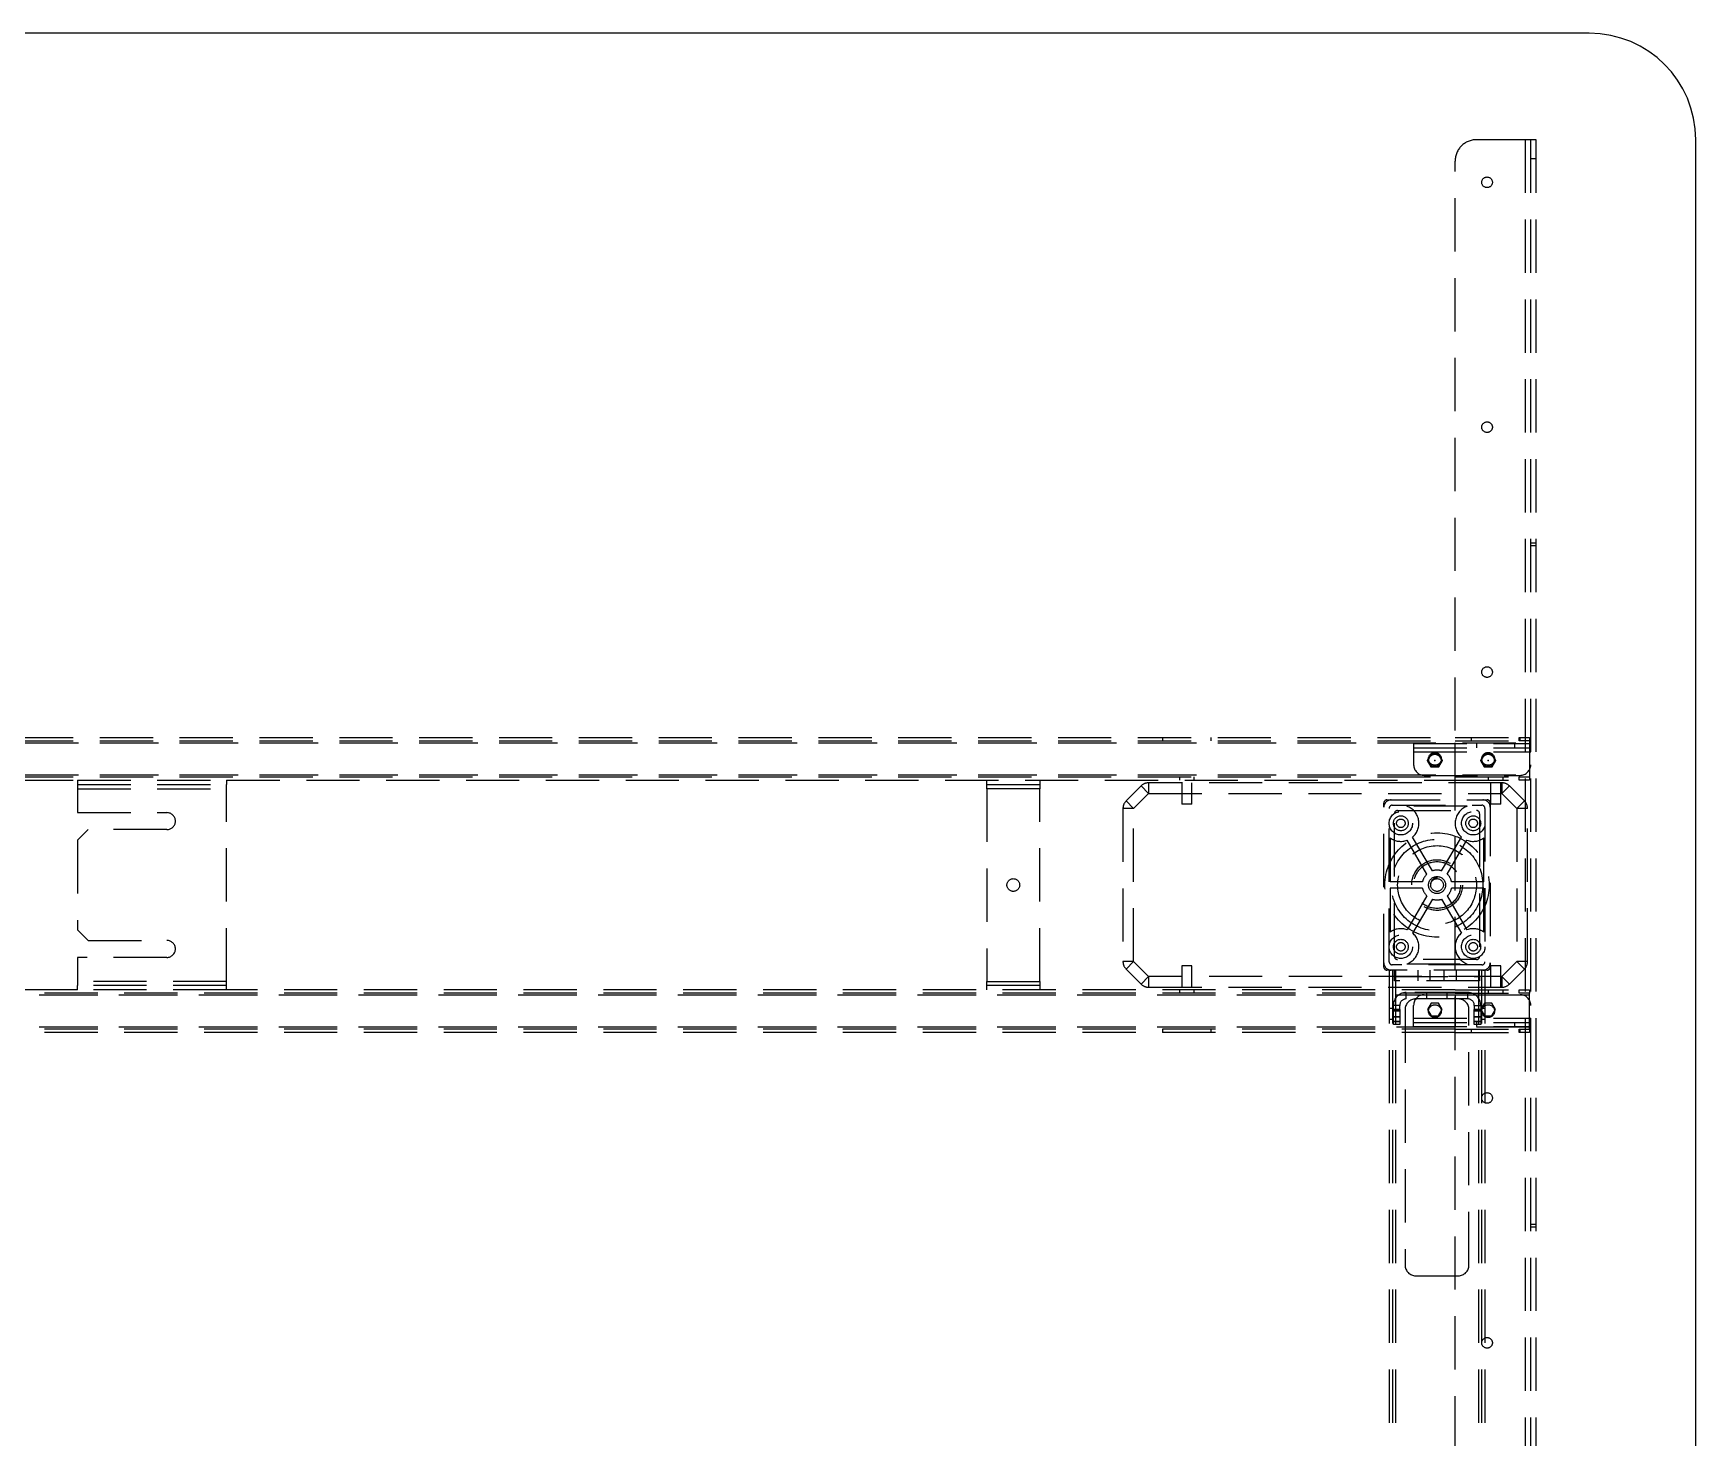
# Model space of a CAD drawing. Header units: millimetres. Extents: x -429 to 4678, y -337 to 3841.
# Drawn here: x 1019 to 1800, y 1008 to 1668 of the extents above; entities that cross this region are included whole.
import ezdxf

# ---------------------------------------------------------------- set-up
doc = ezdxf.new("R2010")
doc.units = ezdxf.units.MM
doc.header["$LTSCALE"] = 100
doc.linetypes.add('CENTERX2', pattern=[20.32, 12.7, -2.54, 2.54, -2.54])
doc.linetypes.add('HIDDEN', pattern=[0.375, 0.25, -0.125])

msp = doc.modelspace()

# ---------------------------------------------------------------- linework, layer by layer
at = {"color": 7, "linetype": 'Continuous', "lineweight": -3}
for p, q in [((1750, 1668), (50, 1668)), ((1800, 918), (1800, 1618)), ((1675.77, 1329.5), (1674.04, 1326.5)), ((1679.23, 1329.5), (1675.77, 1329.5)), ((1680.96, 1326.5), (1679.23, 1329.5)), ((1700.77, 1329.5), (1699.04, 1326.5)), ((1704.23, 1329.5), (1700.77, 1329.5)), ((1705.96, 1326.5), (1704.23, 1329.5)), ((1674.04, 1326.5), (1675.77, 1323.5)), ((1675.77, 1323.5), (1679.23, 1323.5)), ((1679.23, 1323.5), (1680.96, 1326.5)), ((1699.04, 1326.5), (1700.77, 1323.5)), ((1700.77, 1323.5), (1704.23, 1323.5)), ((1704.23, 1323.5), (1705.96, 1326.5))]:
    msp.add_line(p, q, dxfattribs=at)
at = {"color": 7, "linetype": 'HIDDEN', "lineweight": -3}
for p, q in [((1720, 1618), (1697, 1618)), ((1720, 918), (1720, 1618)), ((1725, 1618), (1720, 1618)), ((1720, 918), (1720, 1618)), ((1722.5, 918), (1722.5, 1618)), ((1725, 918), (1725, 1618)), ((1722.5, 1609.15), (1725, 1609.15)), ((1687, 928), (1687, 1608)), ((1725, 1428.57), (1722.5, 1428.57)), ((1722.5, 1427.42), (1725, 1427.42)), ((113, 1337.25), (1687, 1337.25)), ((113, 1335.75), (1687, 1335.75)), ((1549.5, 1337.25), (1549.5, 1335.75)), ((1572.5, 1335.75), (1572.5, 1337.25)), ((1687, 1337.25), (1717, 1337.25)), ((1687, 1335.75), (1717, 1335.75)), ((1694.5, 1337.25), (1694.5, 1335.75)), ((1717, 1335.75), (1717, 1337.25)), ((1717, 1337.25), (1722, 1337.25)), ((1722, 1335.75), (1717, 1335.75)), ((1717.5, 1335.75), (1717.5, 1337.25)), ((1722, 1337.25), (1722, 1335.75)), ((1722, 1335.75), (1722, 1334.75)), ((78, 1334.75), (1722, 1334.75)), ((78, 1334.75), (1722, 1334.75)), ((113, 1334.75), (1687, 1334.75)), ((113, 1334.75), (1687, 1334.75)), ((1667.5, 1334.5), (1722.5, 1334.5)), ((1667.5, 1334.5), (1667.5, 1330.5)), ((1667.5, 1332.5), (1722.5, 1332.5)), ((1667.5, 1330.5), (1722.5, 1330.5)), ((1667.5, 1330.5), (1667.5, 1324.5)), ((1667.5, 1330.5), (1722.5, 1330.5)), ((1667.5, 1330.5), (1722.5, 1330.5)), ((1667.5, 1330.5), (1722.5, 1330.5)), ((1674.04, 1326.5), (1675.77, 1329.5)), ((1675.77, 1329.5), (1679.23, 1329.5)), ((1679.23, 1329.5), (1680.96, 1326.5)), ((1687, 1319.75), (1687, 1334.75)), ((1697, 1334.5), (1697, 1332.5)), ((1699.04, 1326.5), (1700.77, 1329.5)), ((1700.77, 1329.5), (1704.23, 1329.5)), ((1704.23, 1329.5), (1705.96, 1326.5)), ((1715, 1332.5), (1715, 1334.5)), ((1722, 1334.75), (1722, 1319.75)), ((78, 1319.75), (1722, 1319.75)), ((78, 1319.75), (1722, 1319.75)), ((113, 1319.75), (1687, 1319.75)), ((113, 1319.75), (1687, 1319.75)), ((1672.5, 1319.5), (1717.5, 1319.5)), ((1675.77, 1323.5), (1674.04, 1326.5)), ((1679.23, 1323.5), (1675.77, 1323.5)), ((1680.96, 1326.5), (1679.23, 1323.5)), ((1700.77, 1323.5), (1699.04, 1326.5)), ((1704.23, 1323.5), (1700.77, 1323.5)), ((1705.96, 1326.5), (1704.23, 1323.5)), ((1722, 1319.75), (1722, 1318.75)), ((113, 1318.75), (1687, 1318.75)), ((113, 1317.25), (1040, 1317.25)), ((1040, 1317.25), (1040, 1315.25)), ((1040, 1317.25), (1110, 1317.25)), ((1040, 1315.25), (1110, 1315.25)), ((1040, 1315.25), (1040, 1313.25)), ((1040, 1313.25), (1110, 1313.25)), ((1040, 1313.25), (1110, 1313.25)), ((1040, 1313.25), (1040, 1302)), ((1110, 1317.25), (1110, 1315.25)), ((1110, 1317.25), (1687, 1317.25)), ((1110, 1313.25), (1110, 1315.25)), ((1110, 1222.75), (1110, 1313.25)), ((1467, 1313.25), (1467, 1317.25)), ((1467, 1315.25), (1492, 1315.25)), ((1492, 1313.25), (1467, 1313.25)), ((1467, 1313.25), (1467, 1222.75)), ((1492, 1313.25), (1467, 1313.25)), ((1492, 1317.25), (1492, 1313.25)), ((1492, 1222.75), (1492, 1313.25)), ((1539.54, 1314.54), (1532.46, 1307.46)), ((1539.54, 1314.54), (1543.07, 1311)), ((1708.93, 1316), (1543.07, 1316)), ((1543.07, 1316), (1543.07, 1311)), ((1557.5, 1318.75), (1557.5, 1317.25)), ((1558.6, 1316), (1558.6, 1306)), ((1563.4, 1306), (1563.4, 1316)), ((1564.5, 1317.25), (1564.5, 1318.75)), ((1687, 1318.75), (1717, 1318.75)), ((1687, 1317.25), (1717, 1317.25)), ((1702.5, 1318.75), (1702.5, 1317.25)), ((1703.6, 1316), (1703.6, 1306)), ((1708.4, 1306), (1708.4, 1316)), ((1708.93, 1316), (1708.93, 1311)), ((1712.46, 1314.54), (1708.93, 1311)), ((1709.5, 1317.25), (1709.5, 1318.75)), ((1719.54, 1307.46), (1712.46, 1314.54)), ((1717, 1317.25), (1717, 1318.75)), ((1717, 1318.75), (1722, 1318.75)), ((1722, 1317.25), (1717, 1317.25)), ((1722, 1318.75), (1722, 1317.25)), ((1531, 1303.93), (1531, 1232.07)), ((1536, 1303.93), (1531, 1303.93)), ((1532.46, 1307.46), (1536, 1303.93)), ((1536, 1303.93), (1543.07, 1311)), ((1536, 1232.07), (1536, 1303.93)), ((1543.07, 1311), (1708.93, 1311)), ((1563.4, 1306), (1558.6, 1306)), ((1653.5, 1229.5), (1653.5, 1306.5)), ((1655, 1308), (1702, 1308)), ((1656, 1232), (1656, 1304)), ((1657.5, 1305.5), (1699.5, 1305.5)), ((1692.63, 1305), (1664.37, 1305)), ((1701, 1304), (1701, 1232)), ((1703.5, 1306.5), (1703.5, 1229.5)), ((1708.4, 1306), (1703.6, 1306)), ((1708.93, 1311), (1716, 1303.93)), ((1719.54, 1307.46), (1716, 1303.93)), ((1721, 1303.93), (1716, 1303.93)), ((1716, 1303.93), (1716, 1232.07)), ((1721, 1232.07), (1721, 1303.93)), ((1040, 1302), (1082, 1302)), ((1658.5, 1234.5), (1658.5, 1301.5)), ((1660, 1303), (1697, 1303)), ((1698.5, 1301.5), (1698.5, 1234.5)), ((1045, 1294), (1040, 1289)), ((1040, 1289), (1040, 1247)), ((1082, 1294), (1045, 1294)), ((1656.5, 1290.13), (1656.5, 1269.5)), ((1673.75, 1273.14), (1664.44, 1289.02)), ((1676.34, 1274.66), (1667.03, 1290.54)), ((1680.66, 1274.66), (1689.98, 1290.54)), ((1683.25, 1273.14), (1692.56, 1289.02)), ((1700.5, 1269.5), (1700.5, 1290.13)), ((1671.66, 1269.5), (1656.5, 1269.5)), ((1671.66, 1266.5), (1656.5, 1266.5)), ((1656.5, 1266.5), (1656.5, 1245.87)), ((1678.5, 1271), (1678.5, 1271.54)), ((1700.5, 1269.5), (1685.34, 1269.5)), ((1700.5, 1266.5), (1685.34, 1266.5)), ((1700.5, 1245.87), (1700.5, 1266.5)), ((1673.75, 1262.86), (1664.44, 1246.98)), ((1676.34, 1261.34), (1667.03, 1245.46)), ((1680.66, 1261.34), (1689.98, 1245.46)), ((1683.25, 1262.86), (1692.56, 1246.98)), ((1040, 1247), (1045, 1242)), ((1045, 1242), (1082, 1242)), ((1082, 1234), (1040, 1234)), ((1040, 1234), (1040, 1222.75)), ((1536, 1232.07), (1531, 1232.07)), ((1536, 1232.07), (1532.46, 1228.54)), ((1532.46, 1228.54), (1539.54, 1221.46)), ((1543.07, 1225), (1536, 1232.07)), ((1563.4, 1230), (1558.6, 1230)), ((1558.6, 1230), (1558.6, 1220)), ((1563.4, 1220), (1563.4, 1230)), ((1702, 1228), (1655, 1228)), ((1656, 1228), (1656, 868)), ((1699.5, 1230.5), (1657.5, 1230.5)), ((1657.6, 1228), (1657.6, 440)), ((1658.5, 1225), (1658.5, 1228)), ((1659, 1228), (1659, 440)), ((1659, 1228), (1659, 440)), ((1659, 1228), (1659, 440)), ((1659, 1228), (1659, 868)), ((1697, 1233), (1660, 1233)), ((1664.37, 1231), (1692.63, 1231)), ((1669.5, 1228), (1669.5, 1223)), ((1675.1, 1228), (1675.1, 1223)), ((1681.9, 1223), (1681.9, 1228)), ((1687.5, 1228), (1687.5, 1223)), ((1698, 1228), (1698, 440)), ((1698, 1228), (1698, 440)), ((1698, 1228), (1698, 440)), ((1698, 1228), (1698, 850.68)), ((1698.5, 1225), (1698.5, 1228)), ((1699.4, 1228), (1699.4, 440)), ((1701, 1228), (1701, 868)), ((1708.4, 1230), (1703.6, 1230)), ((1703.6, 1230), (1703.6, 1220)), ((1708.4, 1220), (1708.4, 1230)), ((1716, 1232.07), (1708.93, 1225)), ((1712.46, 1221.46), (1719.54, 1228.54)), ((1721, 1232.07), (1716, 1232.07)), ((1716, 1232.07), (1719.54, 1228.54)), ((1040, 1218.75), (113, 1218.75)), ((1040, 1222.75), (1040, 1220.75)), ((1110, 1222.75), (1040, 1222.75)), ((1110, 1222.75), (1040, 1222.75)), ((1040, 1218.75), (1040, 1220.75)), ((1110, 1220.75), (1040, 1220.75)), ((1110, 1218.75), (1040, 1218.75)), ((1110, 1220.75), (1110, 1222.75)), ((1110, 1218.75), (1110, 1220.75)), ((1687, 1218.75), (1110, 1218.75)), ((1467, 1222.75), (1492, 1222.75)), ((1467, 1218.75), (1467, 1222.75)), ((1467, 1222.75), (1492, 1222.75)), ((1492, 1220.75), (1467, 1220.75)), ((1492, 1222.75), (1492, 1218.75)), ((1543.07, 1225), (1539.54, 1221.46)), ((1708.93, 1225), (1543.07, 1225)), ((1543.07, 1225), (1543.07, 1220)), ((1543.07, 1220), (1708.93, 1220)), ((1557.5, 1218.75), (1557.5, 1217.25)), ((1564.5, 1217.25), (1564.5, 1218.75)), ((1658.5, 1225), (1698.5, 1225)), ((1658.5, 1223), (1658.5, 1225)), ((1698.5, 1223), (1658.5, 1223)), ((1687, 1218.75), (1717, 1218.75)), ((1698.5, 1225), (1698.5, 1223)), ((1702.5, 1218.75), (1702.5, 1217.25)), ((1708.93, 1225), (1712.46, 1221.46)), ((1708.93, 1225), (1708.93, 1220)), ((1709.5, 1217.25), (1709.5, 1218.75)), ((1717, 1217.25), (1717, 1218.75)), ((1717, 1218.75), (1722, 1218.75)), ((1722, 1218.75), (1722, 1217.25)), ((1722, 1216.25), (78, 1216.25)), ((1722, 1216.25), (78, 1216.25)), ((1687, 1217.25), (113, 1217.25)), ((1687, 1216.25), (113, 1216.25)), ((1687, 1216.25), (113, 1216.25)), ((1661, 1211.5), (1658, 1211.5)), ((1658, 1209.57), (1658, 1211.5)), ((1661, 1211.5), (1658, 1211.5)), ((1661, 1209.57), (1661, 1211.5)), ((1664, 1214.5), (1664, 1217.5)), ((1693, 1217.5), (1664, 1217.5)), ((1664, 1214.5), (1664, 1217.5)), ((1693, 1214.5), (1664, 1214.5)), ((1667.5, 1205.5), (1667.5, 1211.5)), ((1672.5, 1216.5), (1717.5, 1216.5)), ((1673.75, 1214.5), (1673.75, 1217.5)), ((1675.77, 1212.5), (1674.04, 1209.5)), ((1679.23, 1212.5), (1675.77, 1212.5)), ((1680.96, 1209.5), (1679.23, 1212.5)), ((1683.25, 1214.5), (1683.25, 1217.5)), ((1687, 1217.25), (1717, 1217.25)), ((1687, 1216.25), (1687, 1201.25)), ((1693, 1214.5), (1693, 1217.5)), ((1693, 1214.5), (1693, 1217.5)), ((1696, 1211.5), (1699, 1211.5)), ((1696, 1211.5), (1696, 1209.57)), ((1696, 1211.5), (1699, 1211.5)), ((1699, 1211.5), (1699, 1209.57)), ((1700.77, 1212.5), (1699.04, 1209.5)), ((1704.23, 1212.5), (1700.77, 1212.5)), ((1705.96, 1209.5), (1704.23, 1212.5)), ((1722, 1217.25), (1717, 1217.25)), ((1722, 1216.25), (1722, 1217.25)), ((1722, 1201.25), (1722, 1216.25)), ((1657.6, 1210), (1656, 1210)), ((1656, 1205), (1657.6, 1205)), ((1658, 1209.57), (1661, 1209.57)), ((1658, 1206.04), (1658, 1209.57)), ((1661, 1209.57), (1658, 1209.57)), ((1661, 1208.75), (1658, 1208.75)), ((1658, 1206.25), (1661, 1206.25)), ((1661, 1206.04), (1658, 1206.04)), ((1658, 1203.96), (1658, 1206.04)), ((1658, 1206.04), (1661, 1206.04)), ((1658, 1203.96), (1661, 1203.96)), ((1658, 1202.5), (1658, 1203.96)), ((1661, 1203.96), (1658, 1203.96)), ((1661, 1202.5), (1658, 1202.5)), ((1661, 1209.57), (1661, 1206.04)), ((1661, 1206.04), (1661, 1203.96)), ((1661, 1203.96), (1661, 1202.5)), ((1663.5, 1209.5), (1663.5, 1089.5)), ((1667.5, 1205.5), (1722.5, 1205.5)), ((1667.5, 1201.5), (1667.5, 1205.5)), ((1667.5, 1205.5), (1722.5, 1205.5)), ((1667.5, 1205.5), (1722.5, 1205.5)), ((1667.5, 1205.5), (1722.5, 1205.5)), ((1667.5, 1203.5), (1722.5, 1203.5)), ((1674.04, 1209.5), (1675.77, 1206.5)), ((1675.77, 1206.5), (1679.23, 1206.5)), ((1679.23, 1206.5), (1680.96, 1209.5)), ((1693.5, 1089.5), (1693.5, 1209.5)), ((1696, 1209.57), (1699, 1209.57)), ((1696, 1206.04), (1696, 1209.57)), ((1699, 1209.57), (1696, 1209.57)), ((1699, 1208.75), (1696, 1208.75)), ((1696, 1206.25), (1699, 1206.25)), ((1699, 1206.04), (1696, 1206.04)), ((1696, 1203.96), (1696, 1206.04)), ((1696, 1206.04), (1699, 1206.04)), ((1696, 1203.96), (1699, 1203.96)), ((1696, 1202.5), (1696, 1203.96)), ((1699, 1203.96), (1696, 1203.96)), ((1699, 1202.5), (1696, 1202.5)), ((1697, 1203.5), (1697, 1201.5)), ((1699, 1209.57), (1699, 1206.04)), ((1699, 1206.04), (1699, 1203.96)), ((1699, 1203.96), (1699, 1202.5)), ((1699.04, 1209.5), (1700.77, 1206.5)), ((1701, 1210), (1699.4, 1210)), ((1699.4, 1205), (1701, 1205)), ((1700.77, 1206.5), (1704.23, 1206.5)), ((1704.23, 1206.5), (1705.96, 1209.5)), ((1715, 1201.5), (1715, 1203.5)), ((1722, 1201.25), (78, 1201.25)), ((1722, 1201.25), (78, 1201.25)), ((1687, 1201.25), (113, 1201.25)), ((1687, 1201.25), (113, 1201.25)), ((1687, 1200.25), (113, 1200.25)), ((1687, 1198.75), (113, 1198.75)), ((1549.5, 1200.25), (1549.5, 1198.75)), ((1572.5, 1198.75), (1572.5, 1200.25)), ((1667.5, 1201.5), (1722.5, 1201.5)), ((1687, 1200.25), (1717, 1200.25)), ((1687, 1198.75), (1717, 1198.75)), ((1694.5, 1200.25), (1694.5, 1198.75)), ((1717, 1198.75), (1717, 1200.25)), ((1717, 1200.25), (1722, 1200.25)), ((1722, 1198.75), (1717, 1198.75)), ((1717.5, 1198.75), (1717.5, 1200.25)), ((1722, 1200.25), (1722, 1201.25)), ((1722, 1200.25), (1722, 1198.75)), ((1725, 1108.58), (1722.5, 1108.58)), ((1722.5, 1107.43), (1725, 1107.43)), ((1668.5, 1084.5), (1688.5, 1084.5))]:
    msp.add_line(p, q, dxfattribs=at)
for centre, radius in [((1702, 1598), 2.5), ((1702, 1483), 2.5), ((1702, 1368), 2.5), ((1677.5, 1327.25), 3), ((1702.5, 1327.25), 3), ((1661.5, 1297), 5.5), ((1661.5, 1297), 3.5), ((1661.5, 1297), 2), ((1695.5, 1297), 5.5), ((1695.5, 1297), 3.5), ((1695.5, 1297), 2), ((1678.5, 1268), 24.5), ((1678.5, 1268), 21.5), ((1678.5, 1268), 18.5), ((1678.5, 1268), 11.9), ((1678.5, 1268), 11), ((1479.5, 1268), 3), ((1678.5, 1268), 4), ((1678.5, 1268), 3), ((1661.5, 1239), 5.5), ((1661.5, 1239), 3.5), ((1695.5, 1239), 5.5), ((1695.5, 1239), 3.5), ((1661.5, 1239), 2), ((1695.5, 1239), 2), ((1677.5, 1208.75), 3), ((1702.5, 1208.75), 3), ((1702, 1168), 2.5), ((1702, 1053), 2.5)]:
    msp.add_circle(centre, radius, dxfattribs=at)
at = {"color": 7, "linetype": 'CENTERX2', "lineweight": -3}
for centre, radius in [((1677.5, 1326.5), 3), ((1677.5, 1326.5), 2.9), ((1702.5, 1326.5), 3), ((1702.5, 1326.5), 2.9)]:
    msp.add_circle(centre, radius, dxfattribs=at)
at = {"color": 7, "linetype": 'Continuous', "lineweight": -3}
msp.add_arc((1750, 1618), 50, 0, 90, dxfattribs=at)
at = {"color": 7, "linetype": 'HIDDEN', "lineweight": -3}
for centre, radius, start, end in [((1697, 1608), 10, 90, 180), ((1672.5, 1324.5), 5, 180, 270), ((1717.5, 1324.5), 5, 270, 0), ((1543.07, 1311), 5, 90, 135), ((1708.93, 1311), 5, 45, 90), ((1536, 1303.93), 5, 135, 180), ((1657, 1304.5), 3.5, 90, 180), ((1655, 1306.5), 1.5, 90, 180), ((1657.5, 1304), 1.5, 90, 180), ((1661.5, 1297), 8.5, 310.54337, 70.25008), ((1695.5, 1297), 8.5, 109.74992, 229.45663), ((1699.5, 1304), 1.5, 0, 90), ((1700, 1304.5), 3.5, 0, 90), ((1702, 1306.5), 1.5, 0, 90), ((1716, 1303.93), 5, 0, 45), ((1082, 1298), 4, 270, 90), ((1660, 1301.5), 1.5, 90, 180), ((1697, 1301.5), 1.5, 0, 90), ((1661.5, 1297), 8.5, 233.96812, 290.21488), ((1695.5, 1297), 8.5, 249.78512, 306.03188), ((1678.5, 1268), 7, 132.75275, 167.62637), ((1678.5, 1268), 7, 71.9945, 108.0055), ((1678.5, 1268), 7, 12.37363, 47.24725), ((1678.5, 1268), 7, 192.37363, 227.24725), ((1678.5, 1268), 7, 312.75275, 347.62637), ((1678.5, 1268), 7, 251.9945, 288.0055), ((1082, 1238), 4, 270, 90), ((1661.5, 1239), 8.5, 69.78512, 126.03188), ((1661.5, 1239), 8.5, 289.74992, 49.45663), ((1695.5, 1239), 8.5, 130.54337, 250.25008), ((1695.5, 1239), 8.5, 53.96812, 110.21488), ((1660, 1234.5), 1.5, 180, 270), ((1697, 1234.5), 1.5, 270, 0), ((1536, 1232.07), 5, 180, 225), ((1657, 1231.5), 3.5, 180, 270), ((1655, 1229.5), 1.5, 180, 270), ((1657.5, 1232), 1.5, 180, 270), ((1699.5, 1232), 1.5, 270, 0), ((1700, 1231.5), 3.5, 270, 0), ((1702, 1229.5), 1.5, 270, 0), ((1716, 1232.07), 5, 315, 0), ((1543.07, 1225), 5, 225, 270), ((1708.93, 1225), 5, 270, 315), ((1664, 1211.5), 6, 90, 180), ((1664, 1211.5), 3, 90, 180), ((1668.5, 1209.5), 5, 90, 180), ((1672.5, 1211.5), 5, 90, 180), ((1688.5, 1209.5), 5, 0, 90), ((1693, 1211.5), 6, 0, 90), ((1693, 1211.5), 3, 0, 90), ((1717.5, 1211.5), 5, 0, 90), ((1668.5, 1089.5), 5, 180, 270), ((1688.5, 1089.5), 5, 270, 0)]:
    msp.add_arc(centre, radius, start, end, dxfattribs=at)
msp.add_open_spline([(1678.5, 1271.43), (1678.13, 1271.37), (1677.39, 1271.24), (1676.45, 1270.59), (1675.77, 1269.71), (1675.48, 1268.78), (1675.49, 1268.21), (1675.5, 1268)], degree=3, knots=[0, 0, 0, 0, 0.220659, 0.441326, 0.661891, 0.873003, 1, 1, 1, 1], dxfattribs=at)
at = {"color": 7, "linetype": 'Continuous', "lineweight": -3}
for p in [(1675.77, 1329.5), (1679.23, 1329.5), (1700.77, 1329.5), (1704.23, 1329.5), (1674.04, 1326.5), (1675.77, 1323.5), (1677.5, 1326.5), (1679.23, 1323.5), (1680.96, 1326.5), (1699.04, 1326.5), (1700.77, 1323.5), (1702.5, 1326.5), (1704.23, 1323.5), (1705.96, 1326.5)]:
    msp.add_point(p, dxfattribs=at)
at = {"color": 7, "linetype": 'CENTERX2', "lineweight": -3}
for p in [(1677.5, 1326.5), (1677.5, 1326.5), (1702.5, 1326.5), (1702.5, 1326.5)]:
    msp.add_point(p, dxfattribs=at)

doc.saveas('drawing.dxf')
